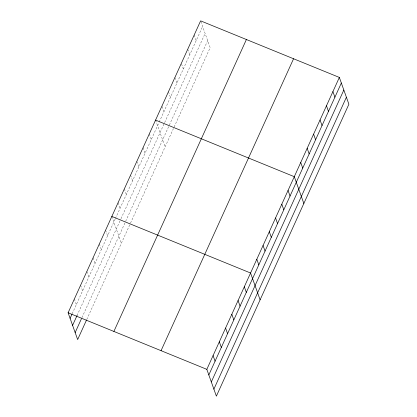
<?xml version="1.0" encoding="UTF-8"?>
<svg xmlns="http://www.w3.org/2000/svg" width="417" height="417" viewBox="0 0 417 417"><rect width="100%" height="100%" fill="white"/><g stroke="black" fill="none" stroke-linecap="round" stroke-linejoin="round"><path stroke-width="0.31" stroke-dasharray="2.08 1.56" d="M72.177 313.777L115.128 219.165M115.389 218.591L158.898 122.744M159.169 122.155L202.615 26.448M77.015 315.612L120.742 219.279M121.003 218.706L205.107 33.443M81.925 317.665L125.136 222.48M125.658 221.333L169.057 125.731M169.323 125.136L207.671 40.657M86.762 319.5L130.229 223.741M130.49 223.168L210.168 47.653L200.822 21.408M194.186 35.028L196.178 40.626M187.749 49.206L189.74 54.804M181.51 63.947L183.303 68.982M174.874 77.567L176.865 83.16M168.437 91.745L170.433 97.338M162.203 106.481L163.996 111.516M155.567 120.101L165.111 146.909M149.317 133.862L151.308 139.46M143.073 147.623L145.064 153.221M136.823 161.384L138.814 166.982M130.578 175.15L132.57 180.743M124.329 188.911L126.32 194.504M118.084 202.672L120.075 208.265M111.834 216.433L121.378 243.241M105.59 230.194L107.581 235.793M99.34 243.955L101.331 249.554M93.095 257.722L95.086 263.315M86.845 271.483L88.837 277.076M80.601 285.244L82.592 290.837M74.351 299.005L76.342 304.598"/><path stroke-width="0.63" d="M86.501 320.074L77.651 339.574L68.107 312.766L200.619 20.85L339.349 77.426L348.893 104.234L216.381 396.15L206.832 369.347L339.349 77.426M70.098 318.364L71.917 314.35M72.589 325.359L77.015 315.612M75.159 332.573L81.404 318.812M113.883 331.437L246.4 39.521M161.056 350.676L293.568 58.755M208.828 374.94L341.341 83.025M211.32 381.941L343.837 90.025M213.885 389.15L346.402 97.234M155.567 120.101L294.293 176.678L303.842 203.486M111.834 216.433L250.565 273.01L260.109 299.818M68.107 312.766L206.832 369.347M332.912 91.61L334.908 97.203M326.48 105.788L328.471 111.381M320.042 119.966L322.033 125.559M313.605 134.144L315.596 139.742M307.167 148.322L309.159 153.92M300.73 162.5L302.726 168.098M288.048 190.444L290.039 196.037M281.798 204.205L283.795 209.798M275.554 217.966L277.545 223.559M269.304 231.727L271.3 237.325M263.059 245.488L265.05 251.086M256.809 259.249L258.806 264.847M244.315 286.776L246.311 292.369M238.071 300.537L240.062 306.13M231.821 314.298L233.817 319.891M225.576 328.059L227.567 333.657M219.326 341.82L221.323 347.418M213.082 355.581L215.073 361.179"/></g></svg>
